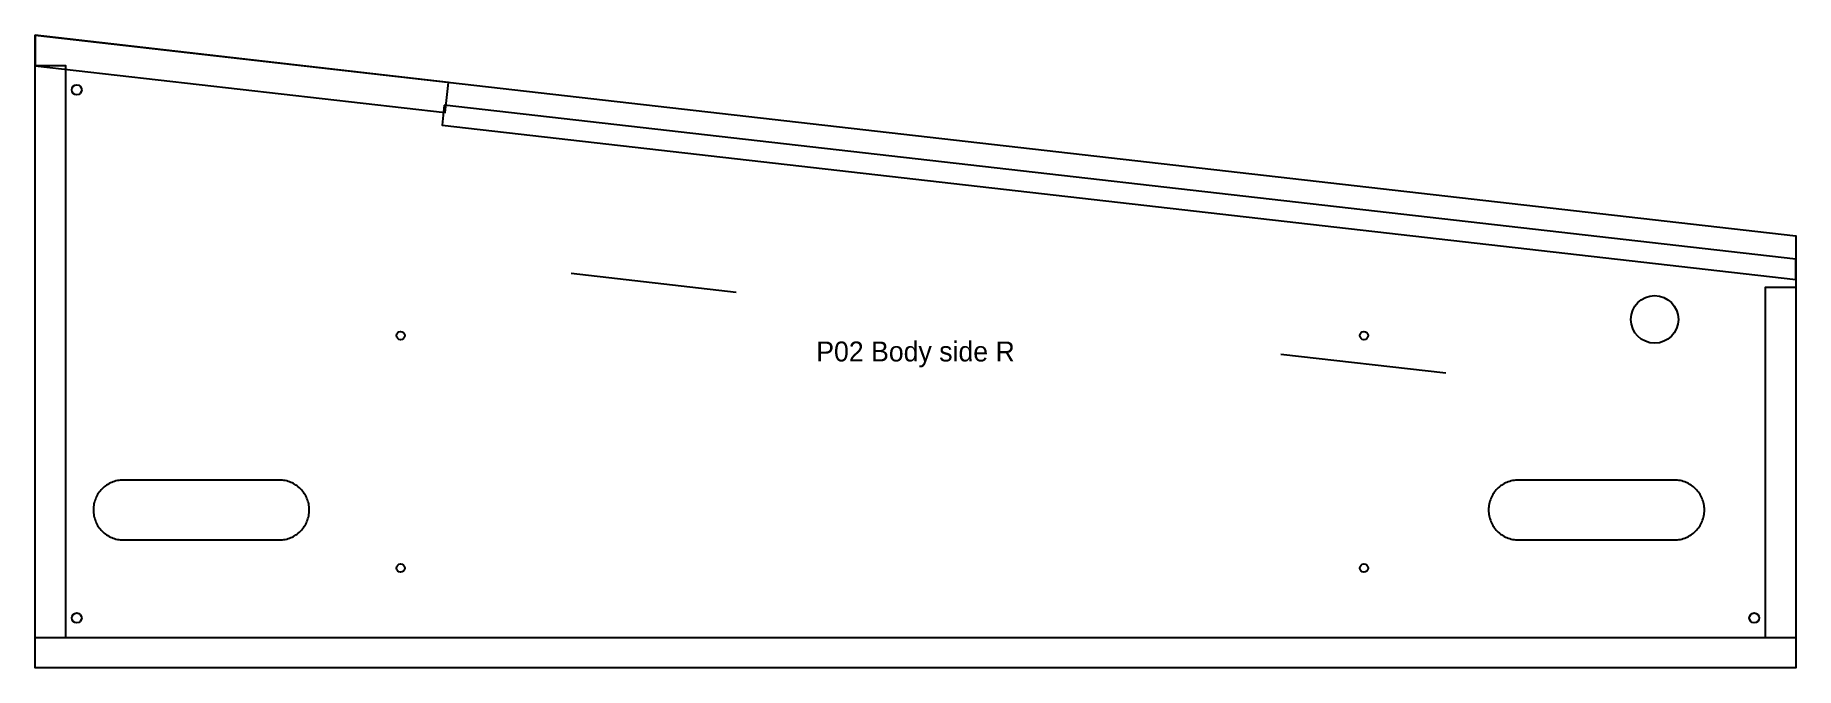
# Model space of a CAD drawing. Header units: millimetres. Extents: x 0 to 1060, y 0 to 381.
import ezdxf
from ezdxf.enums import TextEntityAlignment as Align

# ---------------------------------------------------------------- set-up
doc = ezdxf.new("R2010")
doc.units = ezdxf.units.MM
for name, color, linetype in [('CUT_INSIDE', 5, 'Continuous'), ('CUT_OUTSIDE', 1, 'Continuous'), ('DRILL', 3, 'Continuous'), ('MARK', 8, 'Continuous'), ('NOTES', 7, 'Continuous'), ('POCKET_6', 6, 'Continuous')]:
    doc.layers.add(name, color=color, linetype=linetype)

msp = doc.modelspace()

# ---------------------------------------------------------------- linework, layer by layer
at = {"layer": 'CUT_INSIDE'}
for points in [[(147, 77), (147.9, 77), (148.8, 77.1), (149.6, 77.2), (150.5, 77.3), (151.4, 77.5), (152.2, 77.8), (153.1, 78.1), (153.9, 78.4), (154.7, 78.7), (155.5, 79.1), (156.3, 79.6), (157, 80), (157.7, 80.5), (158.4, 81.1), (159.1, 81.7), (159.7, 82.3), (160.3, 82.9), (160.9, 83.6), (161.5, 84.3), (162, 85), (162.4, 85.7), (162.9, 86.5), (163.3, 87.3), (163.6, 88.1), (163.9, 88.9), (164.2, 89.8), (164.5, 90.6), (164.7, 91.5), (164.8, 92.4), (164.9, 93.2), (165, 94.1), (165, 95), (165, 95.9), (164.9, 96.8), (164.8, 97.6), (164.7, 98.5), (164.5, 99.4), (164.2, 100.2), (163.9, 101.1), (163.6, 101.9), (163.3, 102.7), (162.9, 103.5), (162.4, 104.3), (162, 105), (161.5, 105.7), (160.9, 106.4), (160.3, 107.1), (159.7, 107.7), (159.1, 108.3), (158.4, 108.9), (157.7, 109.5), (157, 110), (156.3, 110.4), (155.5, 110.9), (154.7, 111.3), (153.9, 111.6), (153.1, 111.9), (152.2, 112.2), (151.4, 112.5), (150.5, 112.7), (149.6, 112.8), (148.8, 112.9), (147.9, 113), (147, 113), (53, 113), (52.1, 113), (51.2, 112.9), (50.4, 112.8), (49.5, 112.7), (48.6, 112.5), (47.8, 112.2), (46.9, 111.9), (46.1, 111.6), (45.3, 111.3), (44.5, 110.9), (43.7, 110.4), (43, 110), (42.3, 109.5), (41.6, 108.9), (40.9, 108.3), (40.3, 107.7), (39.7, 107.1), (39.1, 106.4), (38.5, 105.7), (38, 105), (37.6, 104.3), (37.1, 103.5), (36.7, 102.7), (36.4, 101.9), (36.1, 101.1), (35.8, 100.2), (35.5, 99.4), (35.3, 98.5), (35.2, 97.6), (35.1, 96.8), (35, 95.9), (35, 95), (35, 94.1), (35.1, 93.2), (35.2, 92.4), (35.3, 91.5), (35.5, 90.6), (35.8, 89.8), (36.1, 88.9), (36.4, 88.1), (36.7, 87.3), (37.1, 86.5), (37.6, 85.7), (38, 85), (38.5, 84.3), (39.1, 83.6), (39.7, 82.9), (40.3, 82.3), (40.9, 81.7), (41.6, 81.1), (42.3, 80.5), (43, 80), (43.7, 79.6), (44.5, 79.1), (45.3, 78.7), (46.1, 78.4), (46.9, 78.1), (47.8, 77.8), (48.6, 77.5), (49.5, 77.3), (50.4, 77.2), (51.2, 77.1), (52.1, 77), (53, 77), (147, 77)], [(987, 77), (987.9, 77), (988.8, 77.1), (989.6, 77.2), (990.5, 77.3), (991.4, 77.5), (992.2, 77.8), (993.1, 78.1), (993.9, 78.4), (994.7, 78.7), (995.5, 79.1), (996.3, 79.6), (997, 80), (997.7, 80.5), (998.4, 81.1), (999.1, 81.7), (999.7, 82.3), (1000.3, 82.9), (1000.9, 83.6), (1001.5, 84.3), (1002, 85), (1002.4, 85.7), (1002.9, 86.5), (1003.3, 87.3), (1003.6, 88.1), (1003.9, 88.9), (1004.2, 89.8), (1004.5, 90.6), (1004.7, 91.5), (1004.8, 92.4), (1004.9, 93.2), (1005, 94.1), (1005, 95), (1005, 95.9), (1004.9, 96.8), (1004.8, 97.6), (1004.7, 98.5), (1004.5, 99.4), (1004.2, 100.2), (1003.9, 101.1), (1003.6, 101.9), (1003.3, 102.7), (1002.9, 103.5), (1002.4, 104.3), (1002, 105), (1001.5, 105.7), (1000.9, 106.4), (1000.3, 107.1), (999.7, 107.7), (999.1, 108.3), (998.4, 108.9), (997.7, 109.5), (997, 110), (996.3, 110.4), (995.5, 110.9), (994.7, 111.3), (993.9, 111.6), (993.1, 111.9), (992.2, 112.2), (991.4, 112.5), (990.5, 112.7), (989.6, 112.8), (988.8, 112.9), (987.9, 113), (987, 113), (893, 113), (892.1, 113), (891.2, 112.9), (890.4, 112.8), (889.5, 112.7), (888.6, 112.5), (887.8, 112.2), (886.9, 111.9), (886.1, 111.6), (885.3, 111.3), (884.5, 110.9), (883.7, 110.4), (883, 110), (882.3, 109.5), (881.6, 108.9), (880.9, 108.3), (880.3, 107.7), (879.7, 107.1), (879.1, 106.4), (878.5, 105.7), (878, 105), (877.6, 104.3), (877.1, 103.5), (876.7, 102.7), (876.4, 101.9), (876.1, 101.1), (875.8, 100.2), (875.5, 99.4), (875.3, 98.5), (875.2, 97.6), (875.1, 96.8), (875, 95.9), (875, 95), (875, 94.1), (875.1, 93.2), (875.2, 92.4), (875.3, 91.5), (875.5, 90.6), (875.8, 89.8), (876.1, 88.9), (876.4, 88.1), (876.7, 87.3), (877.1, 86.5), (877.6, 85.7), (878, 85), (878.5, 84.3), (879.1, 83.6), (879.7, 82.9), (880.3, 82.3), (880.9, 81.7), (881.6, 81.1), (882.3, 80.5), (883, 80), (883.7, 79.6), (884.5, 79.1), (885.3, 78.7), (886.1, 78.4), (886.9, 78.1), (887.8, 77.8), (888.6, 77.5), (889.5, 77.3), (890.4, 77.2), (891.2, 77.1), (892.1, 77), (893, 77), (987, 77)]]:
    msp.add_lwpolyline(points, close=True, dxfattribs=at)
msp.add_circle((975, 209.7), 14.3, dxfattribs=at)
at = {"layer": 'CUT_OUTSIDE'}
msp.add_lwpolyline([(1060, 0), (0, 0), (0, 380.8), (1060, 260), (1060, 0)], close=True, dxfattribs=at)
at = {"layer": 'DRILL'}
for centre, radius in [((25, 347.9), 3), ((220, 200), 2.5), ((800, 200), 2.5), ((220, 60), 2.5), ((800, 60), 2.5), ((25, 30), 3), ((1035, 30), 3)]:
    msp.add_circle(centre, radius, dxfattribs=at)
at = {"layer": 'MARK'}
for points in [[(422.1, 226), (322.7, 237.3)], [(849.3, 177.3), (749.9, 188.6)]]:
    msp.add_lwpolyline(points, dxfattribs=at)
at = {"layer": 'POCKET_6'}
for points in [[(0, 380.8), (0, 362.4), (246.8, 334.2), (248.9, 352.4), (0, 380.8)], [(0, 18), (0, 362.6), (18.3, 362.6), (18.3, 18), (0, 18)], [(246.3, 338.6), (245, 326.7), (1060, 233.8), (1060, 245.9), (246.3, 338.6)], [(1041.7, 18), (1041.7, 229.2), (1060, 229.2), (1060, 18), (1041.7, 18)], [(0, 0), (0, 18.3), (1060, 18.3), (1060, 0), (0, 0)]]:
    msp.add_lwpolyline(points, close=True, dxfattribs=at)

# ---------------------------------------------------------------- texts
at = {"layer": 'NOTES'}
msp.add_text('P02 Body side R', height=12, dxfattribs=at).set_placement((530, 190.4), align=Align.MIDDLE_CENTER)

doc.saveas('drawing.dxf')
